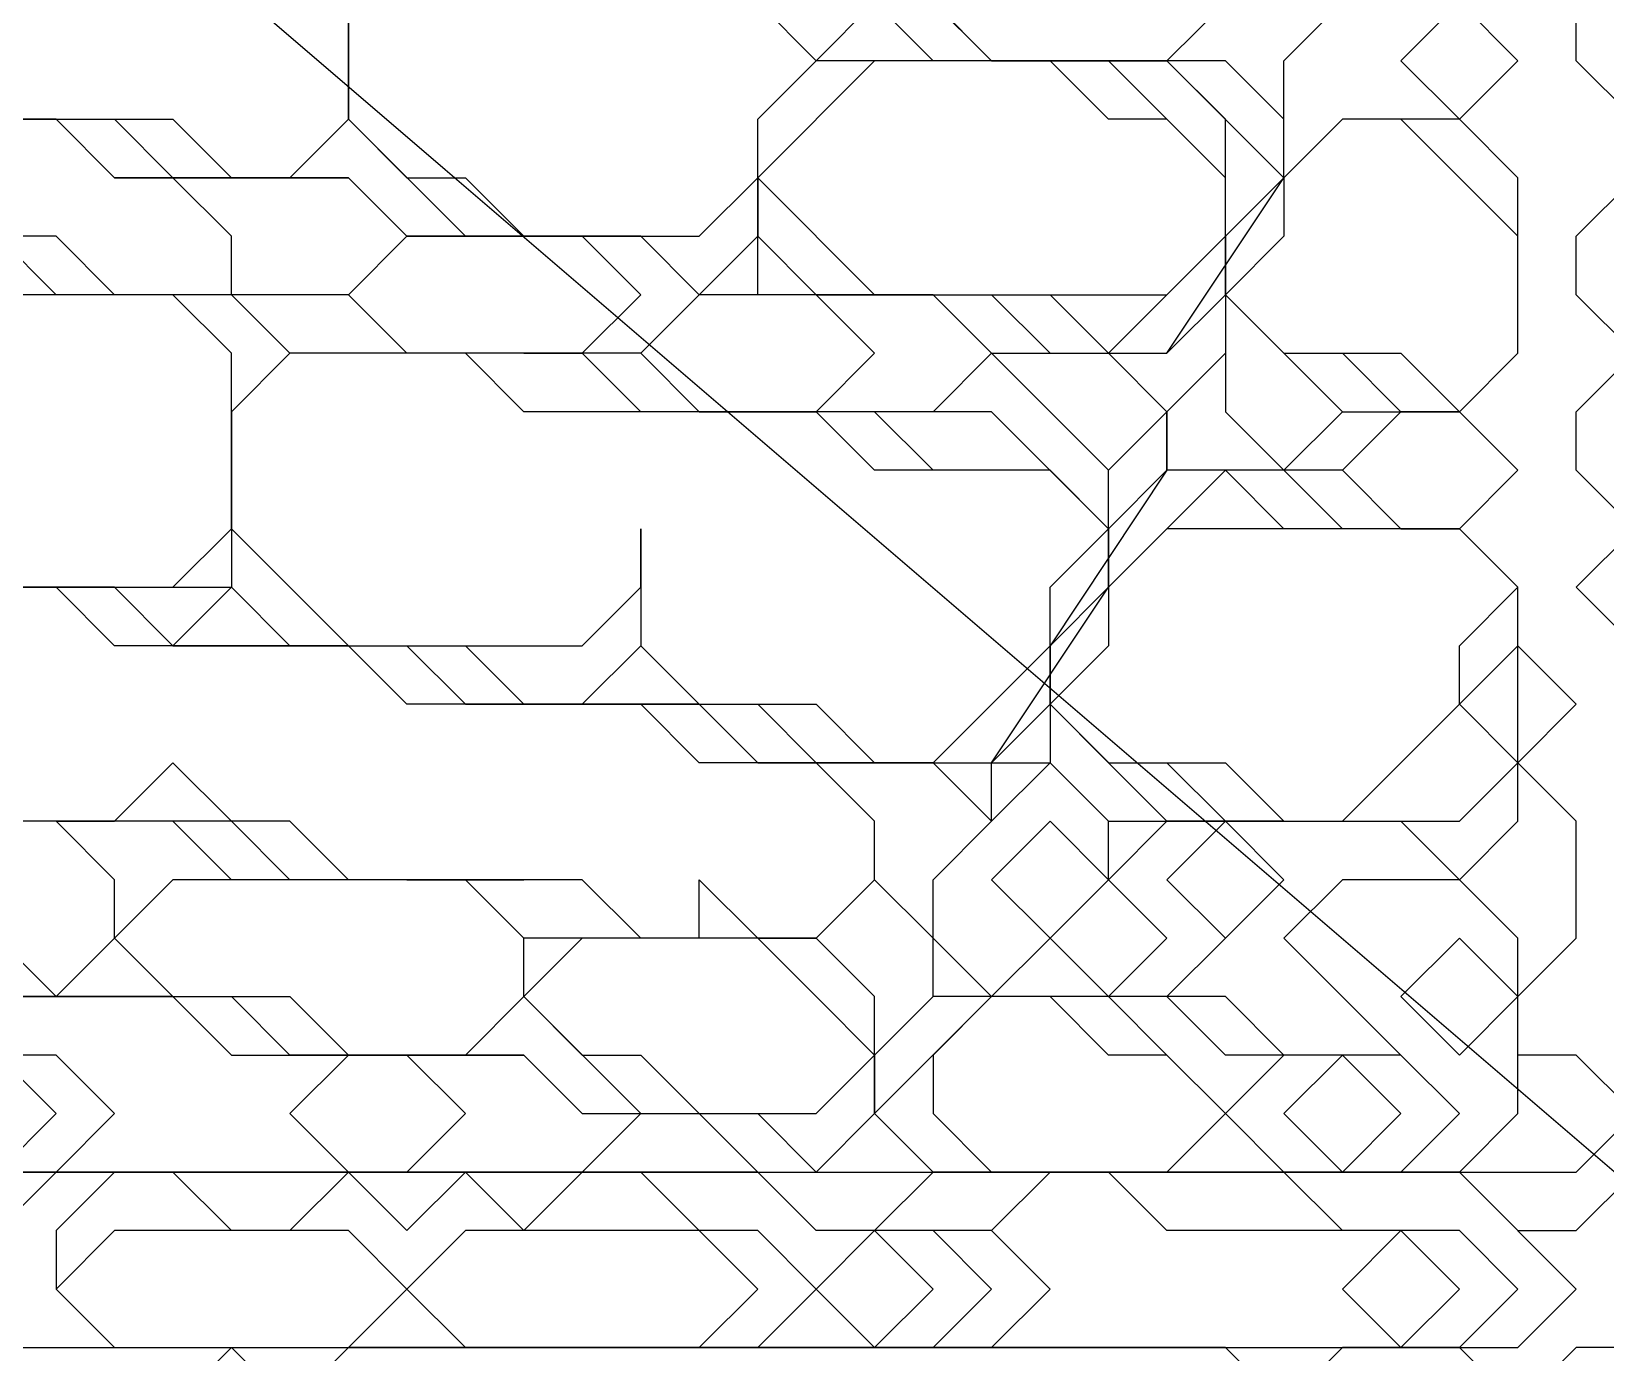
# Model space of a CAD drawing. Extents: x 46 to 224, y 52 to 151.
# Drawn here: x 147.18 to 163.21, y 83.91 to 97.35 of the extents above; entities that cross this region are included whole.
import ezdxf

# ---------------------------------------------------------------- set-up
doc = ezdxf.new("R2010")
doc.units = 0
doc.layers.add('OUTLINE', color=1, linetype='CONTINUOUS')

msp = doc.modelspace()

# ---------------------------------------------------------------- linework, layer by layer
for p, q in [((162.9103, 97.0516), (162.9103, 105.3849)), ((162.9103, 97.0516), (162.9103, 105.3849)), ((156.9579, 97.0516), (155.7675, 98.2421)), ((156.9579, 97.0516), (155.7675, 98.2421)), ((158.7437, 97.0516), (159.9341, 98.2421)), ((158.7437, 97.0516), (159.9341, 98.2421)), ((150.4103, 96.4564), (150.4103, 97.6468)), ((150.4103, 97.6468), (150.4103, 96.4564)), ((155.1722, 97.0516), (154.577, 97.6468)), ((155.1722, 97.0516), (154.577, 97.6468)), ((155.1722, 97.0516), (154.577, 97.6468)), ((155.7675, 97.6468), (155.1722, 97.0516)), ((156.3627, 97.0516), (155.7675, 97.6468)), ((156.3627, 97.0516), (155.7675, 97.6468)), ((156.3627, 97.6468), (156.9579, 97.0516)), ((156.3627, 97.6468), (156.9579, 97.0516)), ((159.9341, 97.0516), (160.5294, 97.6468)), ((161.7198, 97.6468), (161.1246, 97.0516)), ((162.3151, 97.0516), (161.7198, 97.6468)), ((150.4103, 96.4564), (150.4103, 97.0516)), ((150.4103, 97.0516), (150.4103, 96.4564)), ((154.577, 96.4564), (155.1722, 97.0516)), ((155.7675, 97.0516), (154.577, 95.8611)), ((158.1484, 97.0516), (155.1722, 97.0516)), ((157.5532, 97.0516), (155.7675, 97.0516)), ((158.7437, 97.0516), (156.3627, 97.0516)), ((158.7437, 97.0516), (156.3627, 97.0516)), ((159.3389, 97.0516), (156.9579, 97.0516)), ((156.9579, 97.0516), (158.7437, 97.0516)), ((159.3389, 97.0516), (156.9579, 97.0516)), ((156.9579, 97.0516), (158.7437, 97.0516)), ((157.5532, 97.0516), (158.7437, 97.0516)), ((158.1484, 97.0516), (157.5532, 97.0516)), ((158.1484, 96.4564), (157.5532, 97.0516)), ((158.7437, 97.0516), (158.1484, 97.0516)), ((159.3389, 95.8611), (158.1484, 97.0516)), ((159.9341, 95.8611), (158.7437, 97.0516)), ((159.3389, 96.4564), (158.7437, 97.0516)), ((159.9341, 96.4564), (159.3389, 97.0516)), ((159.9341, 96.4564), (159.3389, 97.0516)), ((159.9341, 95.8611), (159.9341, 97.0516)), ((161.1246, 97.0516), (161.7198, 96.4564)), ((161.7198, 96.4564), (162.3151, 97.0516)), ((163.5056, 96.4564), (162.9103, 97.0516)), ((163.5056, 96.4564), (162.9103, 97.0516)), ((144.4579, 96.4564), (147.4341, 96.4564)), ((144.4579, 96.4564), (147.4341, 96.4564)), ((146.2437, 96.4564), (147.4341, 96.4564)), ((147.4341, 96.4564), (146.2437, 96.4564)), ((146.2437, 96.4564), (148.0294, 96.4564)), ((147.4341, 96.4564), (146.2437, 96.4564)), ((146.8389, 96.4564), (148.0294, 96.4564)), ((146.8389, 96.4564), (148.6246, 96.4564)), ((147.4341, 96.4564), (148.0294, 95.8611)), ((147.4341, 96.4564), (148.0294, 95.8611)), ((148.0294, 95.8611), (147.4341, 96.4564)), ((147.4341, 96.4564), (148.0294, 95.8611)), ((148.0294, 95.8611), (147.4341, 96.4564)), ((148.0294, 96.4564), (148.6246, 95.8611)), ((148.0294, 96.4564), (148.6246, 95.8611)), ((148.6246, 96.4564), (149.2198, 95.8611)), ((149.8151, 95.8611), (150.4103, 96.4564)), ((149.8151, 95.8611), (150.4103, 96.4564)), ((149.8151, 95.8611), (150.4103, 96.4564)), ((150.4103, 96.4564), (151.6008, 95.2659)), ((150.4103, 96.4564), (151.0056, 95.8611)), ((150.4103, 96.4564), (151.0056, 95.8611)), ((154.577, 95.8611), (154.577, 96.4564)), ((158.7437, 96.4564), (158.1484, 96.4564)), ((159.3389, 95.8611), (158.7437, 96.4564)), ((160.5294, 96.4564), (159.3389, 95.2659)), ((160.5294, 96.4564), (159.3389, 95.2659)), ((159.3389, 94.6707), (159.3389, 96.4564)), ((160.5294, 96.4564), (159.3389, 95.2659)), ((160.5294, 96.4564), (159.9341, 95.8611)), ((159.9341, 95.8611), (159.9341, 96.4564)), ((160.5294, 96.4564), (159.9341, 95.8611)), ((160.5294, 96.4564), (159.9341, 95.8611)), ((160.5294, 96.4564), (159.9341, 95.8611)), ((159.9341, 95.8611), (159.9341, 96.4564)), ((161.7198, 96.4564), (160.5294, 96.4564)), ((161.7198, 96.4564), (160.5294, 96.4564)), ((161.7198, 96.4564), (160.5294, 96.4564)), ((161.7198, 96.4564), (160.5294, 96.4564)), ((161.1246, 96.4564), (160.5294, 96.4564)), ((161.1246, 96.4564), (160.5294, 96.4564)), ((161.7198, 96.4564), (160.5294, 96.4564)), ((161.7198, 95.8611), (161.1246, 96.4564)), ((161.7198, 95.8611), (161.1246, 96.4564)), ((162.3151, 95.8611), (161.7198, 96.4564)), ((162.3151, 95.8611), (161.7198, 96.4564)), ((162.3151, 95.8611), (161.7198, 96.4564)), ((162.3151, 95.8611), (161.7198, 96.4564)), ((162.3151, 95.8611), (161.7198, 96.4564)), ((148.0294, 95.8611), (150.4103, 95.8611)), ((148.0294, 95.8611), (150.4103, 95.8611)), ((148.6246, 95.8611), (148.0294, 95.8611)), ((148.0294, 95.8611), (150.4103, 95.8611)), ((148.6246, 95.8611), (148.0294, 95.8611)), ((148.6246, 95.8611), (150.4103, 95.8611)), ((149.2198, 95.8611), (148.6246, 95.8611)), ((149.2198, 95.2659), (148.6246, 95.8611)), ((148.6246, 95.8611), (149.8151, 95.8611)), ((148.6246, 95.8611), (149.8151, 95.8611)), ((149.2198, 95.2659), (148.6246, 95.8611)), ((150.4103, 95.8611), (149.2198, 95.8611)), ((149.2198, 95.8611), (149.8151, 95.8611)), ((150.4103, 95.8611), (151.0056, 95.2659)), ((150.4103, 95.8611), (151.0056, 95.2659)), ((150.4103, 95.8611), (151.0056, 95.2659)), ((151.0056, 95.8611), (151.6008, 95.8611)), ((151.0056, 95.8611), (151.6008, 95.8611)), ((151.6008, 95.8611), (152.196, 95.2659)), ((151.6008, 95.8611), (152.196, 95.2659)), ((153.9818, 95.2659), (154.577, 95.8611)), ((153.9818, 95.2659), (154.577, 95.8611)), ((153.9818, 95.2659), (154.577, 95.8611)), ((154.577, 95.2659), (154.577, 95.8611)), ((154.577, 95.8611), (154.577, 95.2659)), ((154.577, 95.8611), (154.577, 95.2659)), ((154.577, 95.8611), (154.577, 95.2659)), ((154.577, 95.8611), (155.7675, 94.6707)), ((158.7437, 94.0754), (159.9341, 95.8611)), ((159.3389, 95.2659), (159.9341, 95.8611)), ((159.3389, 95.2659), (159.3389, 95.8611)), ((159.3389, 95.2659), (159.3389, 95.8611)), ((159.3389, 95.2659), (159.9341, 95.8611)), ((159.9341, 95.8611), (159.9341, 95.2659)), ((159.9341, 95.8611), (159.9341, 95.2659)), ((159.9341, 95.8611), (159.9341, 95.2659)), ((162.3151, 95.2659), (161.7198, 95.8611)), ((162.3151, 95.2659), (161.7198, 95.8611)), ((162.3151, 95.2659), (162.3151, 95.8611)), ((162.3151, 94.0754), (162.3151, 95.8611)), ((162.3151, 95.2659), (162.3151, 95.8611)), ((162.3151, 95.2659), (162.3151, 95.8611)), ((162.3151, 95.2659), (162.3151, 95.8611)), ((162.9103, 95.2659), (163.5056, 95.8611)), ((162.9103, 95.2659), (163.5056, 95.8611)), ((147.4341, 95.2659), (145.0532, 95.2659)), ((147.4341, 94.6707), (146.8389, 95.2659)), ((147.4341, 94.6707), (146.8389, 95.2659)), ((148.0294, 94.6707), (147.4341, 95.2659)), ((149.2198, 94.6707), (149.2198, 95.2659)), ((149.2198, 94.6707), (149.2198, 95.2659)), ((151.0056, 95.2659), (150.4103, 94.6707)), ((151.0056, 95.2659), (150.4103, 94.6707)), ((151.0056, 95.2659), (153.3865, 95.2659)), ((151.0056, 95.2659), (153.3865, 95.2659)), ((152.7913, 95.2659), (151.0056, 95.2659)), ((151.0056, 95.2659), (153.3865, 95.2659)), ((152.7913, 95.2659), (151.0056, 95.2659)), ((151.6008, 95.2659), (153.3865, 95.2659)), ((152.196, 95.2659), (151.6008, 95.2659)), ((151.6008, 95.2659), (153.9818, 95.2659)), ((153.3865, 95.2659), (152.196, 95.2659)), ((152.196, 95.2659), (153.9818, 95.2659)), ((152.196, 95.2659), (153.9818, 95.2659)), ((153.3865, 94.6707), (152.7913, 95.2659)), ((153.3865, 94.6707), (152.7913, 95.2659)), ((153.3865, 95.2659), (153.9818, 94.6707)), ((153.3865, 95.2659), (153.9818, 94.6707)), ((153.3865, 95.2659), (153.9818, 94.6707)), ((153.9818, 94.6707), (154.577, 95.2659)), ((153.9818, 94.6707), (154.577, 95.2659)), ((153.9818, 94.6707), (154.577, 95.2659)), ((154.577, 95.2659), (155.1722, 94.6707)), ((154.577, 95.2659), (155.1722, 94.6707)), ((154.577, 94.6707), (154.577, 95.2659)), ((154.577, 95.2659), (155.1722, 94.6707)), ((154.577, 95.2659), (155.1722, 94.6707)), ((154.577, 95.2659), (155.1722, 94.6707)), ((154.577, 95.2659), (155.1722, 94.6707)), ((158.1484, 94.0754), (159.3389, 95.2659)), ((158.7437, 94.6707), (159.3389, 95.2659)), ((159.3389, 95.2659), (159.3389, 94.6707)), ((159.3389, 94.6707), (159.3389, 95.2659)), ((159.3389, 95.2659), (159.3389, 94.6707)), ((159.9341, 95.2659), (159.3389, 94.6707)), ((159.9341, 95.2659), (159.3389, 94.6707)), ((159.9341, 95.2659), (159.3389, 94.6707)), ((159.3389, 94.6707), (159.3389, 95.2659)), ((159.3389, 95.2659), (159.3389, 94.6707)), ((162.3151, 94.0754), (162.3151, 95.2659)), ((162.3151, 94.0754), (162.3151, 95.2659)), ((162.3151, 94.0754), (162.3151, 95.2659)), ((162.3151, 94.0754), (162.3151, 95.2659)), ((162.3151, 94.0754), (162.3151, 95.2659)), ((162.3151, 94.0754), (162.3151, 95.2659)), ((162.9103, 94.6707), (162.9103, 95.2659)), ((162.9103, 94.6707), (162.9103, 95.2659)), ((148.6246, 94.6707), (146.2437, 94.6707)), ((150.4103, 94.6707), (147.4341, 94.6707)), ((149.2198, 94.6707), (147.4341, 94.6707)), ((150.4103, 94.6707), (148.0294, 94.6707)), ((149.2198, 94.0754), (148.6246, 94.6707)), ((150.4103, 94.6707), (149.2198, 94.6707)), ((149.8151, 94.0754), (149.2198, 94.6707)), ((150.4103, 94.6707), (149.2198, 94.6707)), ((151.0056, 94.0754), (150.4103, 94.6707)), ((151.0056, 94.0754), (150.4103, 94.6707)), ((152.7913, 94.0754), (153.3865, 94.6707)), ((152.7913, 94.0754), (153.3865, 94.6707)), ((153.9818, 94.6707), (153.3865, 94.0754)), ((153.9818, 94.6707), (153.3865, 94.0754)), ((155.1722, 94.6707), (153.9818, 94.6707)), ((155.1722, 94.6707), (153.9818, 94.6707)), ((156.3627, 94.6707), (154.577, 94.6707)), ((155.1722, 94.6707), (156.9579, 94.6707)), ((155.1722, 94.6707), (156.3627, 94.6707)), ((155.1722, 94.6707), (156.3627, 94.6707)), ((155.7675, 94.0754), (155.1722, 94.6707)), ((155.1722, 94.6707), (156.9579, 94.6707)), ((155.1722, 94.6707), (157.5532, 94.6707)), ((155.1722, 94.6707), (156.3627, 94.6707)), ((155.7675, 94.0754), (155.1722, 94.6707)), ((155.7675, 94.6707), (158.7437, 94.6707)), ((156.3627, 94.6707), (156.9579, 94.0754)), ((156.3627, 94.6707), (156.9579, 94.0754)), ((156.9579, 94.6707), (157.5532, 94.0754)), ((156.9579, 94.6707), (157.5532, 94.0754)), ((157.5532, 94.6707), (158.1484, 94.0754)), ((158.7437, 94.0754), (159.3389, 94.6707)), ((158.7437, 94.0754), (159.3389, 94.6707)), ((158.7437, 94.0754), (159.3389, 94.6707)), ((158.7437, 94.0754), (159.3389, 94.6707)), ((158.7437, 94.0754), (159.3389, 94.6707)), ((159.3389, 94.6707), (160.5294, 93.4802)), ((159.3389, 94.6707), (159.3389, 94.0754)), ((159.3389, 94.6707), (159.3389, 93.4802)), ((159.3389, 94.6707), (160.5294, 93.4802)), ((159.3389, 94.6707), (159.9341, 94.0754)), ((159.3389, 94.6707), (159.9341, 94.0754)), ((159.3389, 94.6707), (159.9341, 94.0754)), ((159.3389, 94.6707), (160.5294, 93.4802)), ((163.5056, 94.0754), (162.9103, 94.6707)), ((163.5056, 94.0754), (162.9103, 94.6707)), ((149.2198, 92.2897), (149.2198, 94.0754)), ((149.8151, 94.0754), (149.2198, 93.4802)), ((152.7913, 94.0754), (149.8151, 94.0754)), ((151.6008, 94.0754), (149.8151, 94.0754)), ((153.3865, 94.0754), (151.0056, 94.0754)), ((153.3865, 94.0754), (151.0056, 94.0754)), ((152.196, 93.4802), (151.6008, 94.0754)), ((153.3865, 94.0754), (152.196, 94.0754)), ((152.196, 94.0754), (152.7913, 94.0754)), ((153.3865, 94.0754), (152.196, 94.0754)), ((152.196, 94.0754), (152.7913, 94.0754)), ((153.3865, 93.4802), (152.7913, 94.0754)), ((153.9818, 93.4802), (153.3865, 94.0754)), ((153.9818, 93.4802), (153.3865, 94.0754)), ((153.3865, 94.0754), (153.9818, 93.4802)), ((153.9818, 93.4802), (153.3865, 94.0754)), ((153.9818, 93.4802), (153.3865, 94.0754)), ((153.3865, 94.0754), (153.9818, 93.4802)), ((155.1722, 93.4802), (155.7675, 94.0754)), ((155.1722, 93.4802), (155.7675, 94.0754)), ((156.9579, 94.0754), (156.3627, 93.4802)), ((156.9579, 94.0754), (156.3627, 93.4802)), ((156.9579, 94.0754), (158.7437, 94.0754)), ((158.1484, 92.8849), (156.9579, 94.0754)), ((156.9579, 94.0754), (158.7437, 94.0754)), ((158.1484, 92.8849), (156.9579, 94.0754)), ((157.5532, 94.0754), (158.7437, 94.0754)), ((157.5532, 94.0754), (158.7437, 94.0754)), ((158.7437, 93.4802), (158.1484, 94.0754)), ((158.1484, 94.0754), (158.7437, 94.0754)), ((158.7437, 93.4802), (158.1484, 94.0754)), ((158.1484, 94.0754), (158.7437, 94.0754)), ((159.3389, 94.0754), (158.7437, 93.4802)), ((159.9341, 94.0754), (160.5294, 94.0754)), ((159.9341, 94.0754), (161.1246, 94.0754)), ((159.9341, 94.0754), (161.1246, 94.0754)), ((160.5294, 94.0754), (161.1246, 93.4802)), ((161.1246, 94.0754), (161.7198, 93.4802)), ((161.1246, 94.0754), (161.7198, 93.4802)), ((161.7198, 93.4802), (162.3151, 94.0754)), ((161.7198, 93.4802), (162.3151, 94.0754)), ((161.7198, 93.4802), (162.3151, 94.0754)), ((161.7198, 93.4802), (162.3151, 94.0754)), ((161.7198, 93.4802), (162.3151, 94.0754)), ((161.7198, 93.4802), (162.3151, 94.0754)), ((161.7198, 93.4802), (162.3151, 94.0754)), ((162.9103, 93.4802), (163.5056, 94.0754)), ((162.9103, 93.4802), (163.5056, 94.0754)), ((149.2198, 93.4802), (149.2198, 92.2897)), ((152.7913, 93.4802), (152.196, 93.4802)), ((155.1722, 93.4802), (152.7913, 93.4802)), ((155.7675, 93.4802), (153.3865, 93.4802)), ((156.9579, 93.4802), (153.9818, 93.4802)), ((156.3627, 93.4802), (153.9818, 93.4802)), ((153.9818, 93.4802), (155.1722, 93.4802)), ((156.9579, 93.4802), (153.9818, 93.4802)), ((156.3627, 93.4802), (153.9818, 93.4802)), ((153.9818, 93.4802), (155.1722, 93.4802)), ((155.7675, 92.8849), (155.1722, 93.4802)), ((156.3627, 92.8849), (155.7675, 93.4802)), ((158.1484, 92.2897), (156.9579, 93.4802)), ((158.1484, 92.2897), (156.9579, 93.4802)), ((158.1484, 92.8849), (158.7437, 93.4802)), ((158.7437, 93.4802), (158.7437, 92.8849)), ((158.7437, 92.8849), (158.7437, 93.4802)), ((159.3389, 93.4802), (159.9341, 92.8849)), ((159.9341, 92.8849), (160.5294, 93.4802)), ((160.5294, 93.4802), (161.7198, 93.4802)), ((160.5294, 93.4802), (161.7198, 93.4802)), ((161.1246, 93.4802), (160.5294, 92.8849)), ((160.5294, 93.4802), (161.7198, 93.4802)), ((161.1246, 93.4802), (160.5294, 92.8849)), ((160.5294, 93.4802), (161.7198, 93.4802)), ((161.1246, 93.4802), (160.5294, 92.8849)), ((161.7198, 93.4802), (161.1246, 93.4802)), ((161.7198, 93.4802), (161.1246, 93.4802)), ((161.1246, 93.4802), (161.7198, 93.4802)), ((161.7198, 93.4802), (161.1246, 93.4802)), ((162.3151, 92.8849), (161.7198, 93.4802)), ((162.3151, 92.8849), (161.7198, 93.4802)), ((162.3151, 92.8849), (161.7198, 93.4802)), ((162.9103, 92.8849), (162.9103, 93.4802)), ((162.9103, 92.8849), (162.9103, 93.4802)), ((149.2198, 92.2897), (149.2198, 92.8849)), ((149.2198, 92.8849), (149.2198, 91.6945)), ((157.5532, 92.8849), (155.7675, 92.8849)), ((157.5532, 92.8849), (156.3627, 92.8849)), ((158.7437, 92.8849), (157.5532, 91.0992)), ((158.1484, 92.2897), (157.5532, 92.8849)), ((158.1484, 92.2897), (157.5532, 92.8849)), ((158.7437, 92.8849), (158.1484, 92.2897)), ((158.1484, 92.2897), (158.7437, 92.8849)), ((158.7437, 92.8849), (158.1484, 92.2897)), ((158.1484, 92.2897), (158.1484, 92.8849)), ((158.1484, 91.6945), (158.1484, 92.8849)), ((158.7437, 92.8849), (158.1484, 92.2897)), ((158.7437, 92.8849), (158.1484, 92.2897)), ((159.3389, 92.8849), (158.1484, 91.6945)), ((158.1484, 91.6945), (158.1484, 92.8849)), ((158.7437, 92.8849), (158.1484, 92.2897)), ((159.9341, 92.8849), (158.7437, 92.8849)), ((160.5294, 92.8849), (158.7437, 92.8849)), ((159.9341, 92.8849), (158.7437, 92.8849)), ((159.3389, 92.8849), (158.7437, 92.8849)), ((159.9341, 92.8849), (158.7437, 92.8849)), ((159.9341, 92.2897), (159.3389, 92.8849)), ((159.9341, 92.2897), (159.3389, 92.8849)), ((160.5294, 92.2897), (159.9341, 92.8849)), ((160.5294, 92.2897), (159.9341, 92.8849)), ((160.5294, 92.2897), (159.9341, 92.8849)), ((161.1246, 92.2897), (160.5294, 92.8849)), ((160.5294, 92.8849), (161.1246, 92.2897)), ((160.5294, 92.8849), (161.1246, 92.2897)), ((160.5294, 92.8849), (161.1246, 92.2897)), ((161.7198, 92.2897), (162.3151, 92.8849)), ((161.7198, 92.2897), (162.3151, 92.8849)), ((161.7198, 92.2897), (162.3151, 92.8849)), ((163.5056, 92.2897), (162.9103, 92.8849)), ((163.5056, 92.2897), (162.9103, 92.8849)), ((148.6246, 91.6945), (149.2198, 92.2897)), ((148.6246, 91.6945), (149.2198, 92.2897)), ((149.2198, 92.2897), (150.4103, 91.0992)), ((153.3865, 91.6945), (153.3865, 92.2897)), ((153.3865, 92.2897), (153.3865, 91.0992)), ((153.3865, 91.6945), (153.3865, 92.2897)), ((153.3865, 92.2897), (153.3865, 91.0992)), ((157.5532, 91.6945), (158.1484, 92.2897)), ((157.5532, 91.6945), (158.1484, 92.2897)), ((157.5532, 91.6945), (158.1484, 92.2897)), ((158.1484, 91.6945), (158.1484, 92.2897)), ((158.1484, 92.2897), (158.1484, 91.6945)), ((158.1484, 92.2897), (158.1484, 91.0992)), ((158.7437, 92.2897), (158.1484, 91.6945)), ((158.1484, 92.2897), (158.1484, 91.6945)), ((161.7198, 92.2897), (158.7437, 92.2897)), ((160.5294, 92.2897), (159.9341, 92.2897)), ((160.5294, 92.2897), (159.9341, 92.2897)), ((161.1246, 92.2897), (160.5294, 92.2897)), ((161.1246, 92.2897), (160.5294, 92.2897)), ((161.7198, 92.2897), (160.5294, 92.2897)), ((161.7198, 92.2897), (160.5294, 92.2897)), ((161.1246, 92.2897), (160.5294, 92.2897)), ((161.7198, 92.2897), (161.1246, 92.2897)), ((161.7198, 92.2897), (161.1246, 92.2897)), ((161.1246, 92.2897), (161.7198, 92.2897)), ((161.1246, 92.2897), (161.7198, 92.2897)), ((161.7198, 92.2897), (161.1246, 92.2897)), ((161.1246, 92.2897), (161.7198, 92.2897)), ((161.7198, 92.2897), (161.1246, 92.2897)), ((162.3151, 91.6945), (161.7198, 92.2897)), ((162.3151, 91.6945), (161.7198, 92.2897)), ((162.3151, 91.6945), (161.7198, 92.2897)), ((162.3151, 91.6945), (161.7198, 92.2897)), ((162.3151, 91.6945), (161.7198, 92.2897)), ((162.3151, 91.6945), (161.7198, 92.2897)), ((162.3151, 91.6945), (161.7198, 92.2897)), ((162.9103, 91.6945), (163.5056, 92.2897)), ((162.9103, 91.6945), (163.5056, 92.2897)), ((147.4341, 91.6945), (145.0532, 91.6945)), ((147.4341, 91.6945), (145.0532, 91.6945)), ((145.6484, 91.6945), (148.0294, 91.6945)), ((145.6484, 91.6945), (148.0294, 91.6945)), ((146.2437, 91.6945), (148.0294, 91.6945)), ((146.2437, 91.6945), (148.0294, 91.6945)), ((146.2437, 91.6945), (149.2198, 91.6945)), ((148.0294, 91.6945), (146.8389, 91.6945)), ((146.8389, 91.6945), (148.6246, 91.6945)), ((146.8389, 91.6945), (148.6246, 91.6945)), ((148.0294, 91.0992), (147.4341, 91.6945)), ((148.0294, 91.0992), (147.4341, 91.6945)), ((148.0294, 91.6945), (148.6246, 91.0992)), ((148.0294, 91.6945), (148.6246, 91.0992)), ((148.6246, 91.0992), (148.0294, 91.6945)), ((148.0294, 91.6945), (148.6246, 91.0992)), ((148.0294, 91.6945), (148.6246, 91.0992)), ((148.6246, 91.0992), (149.2198, 91.6945)), ((149.2198, 91.6945), (149.8151, 91.0992)), ((149.2198, 91.6945), (149.8151, 91.0992)), ((149.2198, 91.6945), (149.8151, 91.0992)), ((152.7913, 91.0992), (153.3865, 91.6945)), ((152.7913, 91.0992), (153.3865, 91.6945)), ((156.9579, 89.9088), (158.1484, 91.6945)), ((157.5532, 91.0992), (158.1484, 91.6945)), ((158.1484, 91.6945), (157.5532, 91.0992)), ((157.5532, 90.504), (157.5532, 91.6945)), ((157.5532, 90.504), (157.5532, 91.6945)), ((157.5532, 91.0992), (157.5532, 91.6945)), ((157.5532, 91.0992), (158.1484, 91.6945)), ((158.1484, 91.6945), (157.5532, 91.0992)), ((158.1484, 91.6945), (158.1484, 91.0992)), ((158.1484, 91.6945), (158.1484, 91.0992)), ((161.7198, 91.0992), (162.3151, 91.6945)), ((161.7198, 91.0992), (162.3151, 91.6945)), ((162.3151, 89.3135), (162.3151, 91.6945)), ((162.3151, 91.0992), (162.3151, 91.6945)), ((162.3151, 89.3135), (162.3151, 91.6945)), ((162.3151, 91.0992), (162.3151, 91.6945)), ((162.3151, 89.3135), (162.3151, 91.6945)), ((163.5056, 91.0992), (162.9103, 91.6945)), ((163.5056, 91.0992), (162.9103, 91.6945)), ((150.4103, 91.0992), (148.0294, 91.0992)), ((150.4103, 91.0992), (148.0294, 91.0992)), ((148.6246, 91.0992), (150.4103, 91.0992)), ((150.4103, 91.0992), (148.6246, 91.0992)), ((148.6246, 91.0992), (151.0056, 91.0992)), ((148.6246, 91.0992), (151.0056, 91.0992)), ((149.8151, 91.0992), (151.6008, 91.0992)), ((149.8151, 91.0992), (151.6008, 91.0992)), ((149.8151, 91.0992), (152.7913, 91.0992)), ((151.0056, 90.504), (150.4103, 91.0992)), ((150.4103, 91.0992), (152.7913, 91.0992)), ((151.0056, 90.504), (150.4103, 91.0992)), ((151.0056, 91.0992), (151.6008, 90.504)), ((151.0056, 91.0992), (151.6008, 90.504)), ((151.6008, 91.0992), (152.196, 90.504)), ((151.6008, 91.0992), (152.196, 90.504)), ((152.7913, 90.504), (153.3865, 91.0992)), ((153.3865, 91.0992), (153.9818, 90.504)), ((153.3865, 91.0992), (153.9818, 90.504)), ((153.3865, 91.0992), (153.9818, 90.504)), ((156.3627, 89.9088), (157.5532, 91.0992)), ((157.5532, 91.0992), (157.5532, 89.9088)), ((157.5532, 91.0992), (157.5532, 89.9088)), ((157.5532, 90.504), (157.5532, 91.0992)), ((157.5532, 90.504), (157.5532, 91.0992)), ((157.5532, 91.0992), (157.5532, 89.9088)), ((158.1484, 91.0992), (157.5532, 90.504)), ((158.1484, 91.0992), (157.5532, 90.504)), ((158.1484, 91.0992), (157.5532, 90.504)), ((157.5532, 90.504), (157.5532, 91.0992)), ((157.5532, 91.0992), (157.5532, 89.9088)), ((161.7198, 90.504), (162.3151, 91.0992)), ((161.7198, 90.504), (161.7198, 91.0992)), ((161.7198, 90.504), (161.7198, 91.0992)), ((162.9103, 90.504), (162.3151, 91.0992)), ((153.3865, 90.504), (151.0056, 90.504)), ((153.3865, 90.504), (151.0056, 90.504)), ((151.6008, 90.504), (153.9818, 90.504)), ((151.6008, 90.504), (153.9818, 90.504)), ((152.196, 90.504), (154.577, 90.504)), ((152.196, 90.504), (153.9818, 90.504)), ((152.7913, 90.504), (152.196, 90.504)), ((152.196, 90.504), (152.7913, 90.504)), ((153.9818, 90.504), (152.7913, 90.504)), ((153.9818, 89.9088), (153.3865, 90.504)), ((153.9818, 89.9088), (153.3865, 90.504)), ((153.9818, 90.504), (154.577, 89.9088)), ((153.9818, 90.504), (155.1722, 90.504)), ((153.9818, 90.504), (155.1722, 90.504)), ((153.9818, 90.504), (155.1722, 90.504)), ((153.9818, 90.504), (154.577, 89.9088)), ((154.577, 90.504), (155.1722, 89.9088)), ((155.1722, 90.504), (155.7675, 89.9088)), ((155.1722, 90.504), (155.7675, 89.9088)), ((155.1722, 90.504), (155.7675, 89.9088)), ((156.9579, 89.9088), (157.5532, 90.504)), ((156.9579, 89.9088), (157.5532, 90.504)), ((156.9579, 89.9088), (157.5532, 90.504)), ((156.9579, 89.9088), (157.5532, 90.504)), ((156.9579, 89.9088), (157.5532, 90.504)), ((157.5532, 90.504), (158.7437, 89.3135)), ((157.5532, 90.504), (158.1484, 89.9088)), ((157.5532, 90.504), (158.1484, 89.9088)), ((160.5294, 89.3135), (161.7198, 90.504)), ((160.5294, 89.3135), (161.7198, 90.504)), ((162.3151, 89.9088), (161.7198, 90.504)), ((162.3151, 89.9088), (162.9103, 90.504)), ((148.0294, 89.3135), (148.6246, 89.9088)), ((148.6246, 89.9088), (148.0294, 89.3135)), ((148.0294, 89.3135), (148.6246, 89.9088)), ((148.6246, 89.9088), (148.0294, 89.3135)), ((148.6246, 89.9088), (149.2198, 89.3135)), ((149.2198, 89.3135), (148.6246, 89.9088)), ((148.6246, 89.9088), (149.2198, 89.3135)), ((149.2198, 89.3135), (148.6246, 89.9088)), ((155.1722, 89.9088), (153.9818, 89.9088)), ((155.1722, 89.9088), (153.9818, 89.9088)), ((154.577, 89.9088), (156.9579, 89.9088)), ((154.577, 89.9088), (156.9579, 89.9088)), ((155.1722, 89.9088), (156.9579, 89.9088)), ((156.3627, 89.9088), (155.1722, 89.9088)), ((155.1722, 89.9088), (156.9579, 89.9088)), ((155.7675, 89.3135), (155.1722, 89.9088)), ((155.7675, 89.3135), (155.1722, 89.9088)), ((155.7675, 89.9088), (156.9579, 89.9088)), ((155.7675, 89.9088), (156.9579, 89.9088)), ((155.7675, 89.9088), (156.3627, 89.9088)), ((156.9579, 89.3135), (156.3627, 89.9088)), ((156.9579, 89.9088), (157.5532, 89.9088)), ((157.5532, 89.9088), (156.9579, 89.3135)), ((156.9579, 89.3135), (156.9579, 89.9088)), ((157.5532, 89.9088), (158.1484, 89.3135)), ((157.5532, 89.9088), (158.1484, 89.3135)), ((158.1484, 89.3135), (157.5532, 89.9088)), ((157.5532, 89.9088), (158.1484, 89.3135)), ((157.5532, 89.9088), (158.1484, 89.3135)), ((157.5532, 89.9088), (158.1484, 89.3135)), ((158.1484, 89.9088), (158.7437, 89.9088)), ((158.1484, 89.9088), (159.3389, 89.9088)), ((158.7437, 89.9088), (159.3389, 89.3135)), ((159.3389, 89.9088), (159.9341, 89.3135)), ((161.7198, 89.3135), (162.3151, 89.9088)), ((162.9103, 89.3135), (162.3151, 89.9088)), ((147.4341, 89.3135), (146.2437, 89.3135)), ((149.8151, 89.3135), (146.8389, 89.3135)), ((149.2198, 89.3135), (146.8389, 89.3135)), ((148.6246, 89.3135), (146.8389, 89.3135)), ((147.4341, 89.3135), (148.0294, 89.3135)), ((148.0294, 89.3135), (147.4341, 89.3135)), ((148.0294, 88.7183), (147.4341, 89.3135)), ((147.4341, 89.3135), (148.0294, 89.3135)), ((148.0294, 89.3135), (147.4341, 89.3135)), ((149.2198, 88.7183), (148.6246, 89.3135)), ((149.8151, 88.7183), (149.2198, 89.3135)), ((150.4103, 88.7183), (149.8151, 89.3135)), ((155.7675, 88.7183), (155.7675, 89.3135)), ((155.7675, 88.7183), (155.7675, 89.3135)), ((156.3627, 88.7183), (156.9579, 89.3135)), ((157.5532, 89.3135), (156.9579, 88.7183)), ((158.1484, 88.7183), (157.5532, 89.3135)), ((158.1484, 89.3135), (161.1246, 89.3135)), ((158.1484, 89.3135), (159.3389, 89.3135)), ((158.7437, 89.3135), (158.1484, 88.7183)), ((158.1484, 88.7183), (158.1484, 89.3135)), ((158.1484, 89.3135), (159.9341, 89.3135)), ((158.1484, 89.3135), (161.1246, 89.3135)), ((158.1484, 89.3135), (161.1246, 89.3135)), ((159.3389, 89.3135), (158.7437, 89.3135)), ((159.3389, 89.3135), (158.7437, 88.7183)), ((159.3389, 89.3135), (158.7437, 88.7183)), ((158.7437, 89.3135), (161.7198, 89.3135)), ((159.3389, 89.3135), (158.7437, 88.7183)), ((159.9341, 89.3135), (159.3389, 89.3135)), ((159.9341, 88.7183), (159.3389, 89.3135)), ((159.3389, 89.3135), (160.5294, 89.3135)), ((159.9341, 88.7183), (159.3389, 89.3135)), ((159.9341, 89.3135), (160.5294, 89.3135)), ((161.1246, 89.3135), (161.7198, 88.7183)), ((161.1246, 89.3135), (161.7198, 88.7183)), ((161.1246, 89.3135), (161.7198, 88.7183)), ((161.7198, 88.7183), (162.3151, 89.3135)), ((161.7198, 88.7183), (162.3151, 89.3135)), ((161.7198, 88.7183), (162.3151, 89.3135)), ((162.9103, 88.123), (162.9103, 89.3135)), ((148.0294, 88.123), (148.0294, 88.7183)), ((148.6246, 88.7183), (148.0294, 88.123)), ((151.6008, 88.7183), (148.6246, 88.7183)), ((151.6008, 88.7183), (149.2198, 88.7183)), ((151.6008, 88.7183), (149.8151, 88.7183)), ((152.7913, 88.7183), (150.4103, 88.7183)), ((151.0056, 88.7183), (152.196, 88.7183)), ((151.6008, 88.7183), (151.0056, 88.7183)), ((151.0056, 88.7183), (152.196, 88.7183)), ((151.6008, 88.7183), (151.0056, 88.7183)), ((152.196, 88.7183), (151.6008, 88.7183)), ((152.196, 88.123), (151.6008, 88.7183)), ((152.196, 88.123), (151.6008, 88.7183)), ((152.196, 88.123), (151.6008, 88.7183)), ((152.196, 88.7183), (151.6008, 88.7183)), ((153.3865, 88.123), (152.7913, 88.7183)), ((153.9818, 88.123), (153.9818, 88.7183)), ((153.9818, 88.7183), (154.577, 88.123)), ((153.9818, 88.123), (153.9818, 88.7183)), ((153.9818, 88.7183), (154.577, 88.123)), ((155.7675, 88.7183), (155.1722, 88.123)), ((155.1722, 88.123), (155.7675, 88.7183)), ((155.7675, 88.7183), (155.1722, 88.123)), ((155.1722, 88.123), (155.7675, 88.7183)), ((156.3627, 88.123), (155.7675, 88.7183)), ((156.3627, 88.123), (155.7675, 88.7183)), ((156.3627, 88.123), (156.3627, 88.7183)), ((156.9579, 88.7183), (157.5532, 88.123)), ((157.5532, 88.123), (158.1484, 88.7183)), ((158.1484, 88.7183), (157.5532, 88.123)), ((158.7437, 88.123), (158.1484, 88.7183)), ((158.7437, 88.7183), (159.3389, 88.123)), ((158.7437, 88.7183), (159.3389, 88.123)), ((158.7437, 88.7183), (159.3389, 88.123)), ((159.3389, 88.123), (159.9341, 88.7183)), ((159.3389, 88.123), (159.9341, 88.7183)), ((160.5294, 88.7183), (159.9341, 88.123)), ((160.5294, 88.7183), (159.9341, 88.123)), ((161.7198, 88.7183), (160.5294, 88.7183)), ((161.7198, 88.7183), (160.5294, 88.7183)), ((162.3151, 88.123), (161.7198, 88.7183)), ((162.3151, 88.123), (161.7198, 88.7183)), ((146.8389, 88.123), (147.4341, 87.5278)), ((146.8389, 88.123), (147.4341, 87.5278)), ((147.4341, 87.5278), (148.0294, 88.123)), ((147.4341, 87.5278), (148.0294, 88.123)), ((148.0294, 88.123), (148.6246, 87.5278)), ((148.0294, 88.123), (148.6246, 87.5278)), ((155.1722, 88.123), (152.196, 88.123)), ((152.196, 87.5278), (152.196, 88.123)), ((152.7913, 88.123), (152.196, 87.5278)), ((152.196, 87.5278), (152.196, 88.123)), ((152.7913, 88.123), (152.196, 87.5278)), ((155.1722, 88.123), (152.7913, 88.123)), ((154.577, 88.123), (152.7913, 88.123)), ((155.1722, 88.123), (153.3865, 88.123)), ((155.1722, 88.123), (153.9818, 88.123)), ((155.1722, 88.123), (153.9818, 88.123)), ((154.577, 88.123), (155.1722, 88.123)), ((155.1722, 87.5278), (154.577, 88.123)), ((154.577, 88.123), (155.1722, 88.123)), ((155.7675, 87.5278), (155.1722, 88.123)), ((155.7675, 87.5278), (155.1722, 88.123)), ((155.7675, 87.5278), (155.1722, 88.123)), ((156.9579, 87.5278), (156.3627, 88.123)), ((156.3627, 87.5278), (156.3627, 88.123)), ((156.3627, 87.5278), (156.3627, 88.123)), ((157.5532, 88.123), (156.9579, 87.5278)), ((158.1484, 87.5278), (157.5532, 88.123)), ((157.5532, 88.123), (158.1484, 87.5278)), ((158.1484, 87.5278), (158.7437, 88.123)), ((159.3389, 88.123), (158.7437, 87.5278)), ((159.9341, 88.123), (161.1246, 86.9326)), ((159.9341, 88.123), (161.1246, 86.9326)), ((161.7198, 88.123), (161.1246, 87.5278)), ((162.3151, 87.5278), (161.7198, 88.123)), ((162.3151, 87.5278), (162.9103, 88.123)), ((162.3151, 87.5278), (162.3151, 88.123)), ((162.3151, 87.5278), (162.3151, 88.123)), ((146.2437, 87.5278), (148.6246, 87.5278)), ((146.2437, 87.5278), (148.6246, 87.5278)), ((146.2437, 87.5278), (148.6246, 87.5278)), ((148.6246, 87.5278), (146.8389, 87.5278)), ((146.8389, 87.5278), (149.2198, 87.5278)), ((148.6246, 87.5278), (146.8389, 87.5278)), ((148.6246, 87.5278), (149.2198, 86.9326)), ((148.6246, 87.5278), (149.2198, 87.5278)), ((148.6246, 87.5278), (149.8151, 87.5278)), ((149.2198, 87.5278), (149.8151, 86.9326)), ((149.2198, 87.5278), (149.8151, 86.9326)), ((149.8151, 87.5278), (150.4103, 86.9326)), ((151.6008, 86.9326), (152.196, 87.5278)), ((151.6008, 86.9326), (152.196, 87.5278)), ((152.196, 87.5278), (153.3865, 86.3373)), ((152.196, 87.5278), (152.7913, 86.9326)), ((155.7675, 86.9326), (155.1722, 87.5278)), ((155.7675, 86.3373), (155.7675, 87.5278)), ((156.3627, 87.5278), (155.7675, 86.9326)), ((155.7675, 86.9326), (156.3627, 87.5278)), ((156.3627, 87.5278), (155.7675, 86.9326)), ((155.7675, 86.9326), (155.7675, 87.5278)), ((156.3627, 87.5278), (155.7675, 86.9326)), ((155.7675, 86.9326), (155.7675, 87.5278)), ((156.9579, 87.5278), (155.7675, 86.3373)), ((155.7675, 86.9326), (156.3627, 87.5278)), ((156.3627, 87.5278), (155.7675, 86.9326)), ((158.7437, 87.5278), (156.3627, 87.5278)), ((159.3389, 87.5278), (156.3627, 87.5278)), ((158.7437, 87.5278), (156.3627, 87.5278)), ((156.9579, 87.5278), (156.3627, 86.9326)), ((159.3389, 87.5278), (156.3627, 87.5278)), ((158.1484, 87.5278), (156.9579, 87.5278)), ((157.5532, 87.5278), (156.9579, 87.5278)), ((158.1484, 86.9326), (157.5532, 87.5278)), ((158.7437, 87.5278), (158.1484, 87.5278)), ((158.7437, 86.9326), (158.1484, 87.5278)), ((159.3389, 86.9326), (158.7437, 87.5278)), ((159.3389, 86.9326), (158.7437, 87.5278)), ((159.9341, 86.9326), (159.3389, 87.5278)), ((159.9341, 86.9326), (159.3389, 87.5278)), ((161.1246, 87.5278), (161.7198, 86.9326)), ((161.7198, 86.9326), (162.3151, 87.5278)), ((162.3151, 86.9326), (162.3151, 87.5278)), ((162.3151, 86.3373), (162.3151, 87.5278)), ((162.3151, 86.3373), (162.3151, 87.5278)), ((147.4341, 86.9326), (145.0532, 86.9326)), ((147.4341, 86.3373), (146.8389, 86.9326)), ((147.4341, 86.3373), (146.8389, 86.9326)), ((148.0294, 86.3373), (147.4341, 86.9326)), ((149.2198, 86.9326), (152.196, 86.9326)), ((150.4103, 86.9326), (149.8151, 86.3373)), ((149.8151, 86.9326), (151.6008, 86.9326)), ((150.4103, 86.9326), (149.8151, 86.9326)), ((149.8151, 86.9326), (152.196, 86.9326)), ((150.4103, 86.9326), (149.8151, 86.9326)), ((149.8151, 86.9326), (152.196, 86.9326)), ((149.8151, 86.9326), (151.6008, 86.9326)), ((149.8151, 86.9326), (152.196, 86.9326)), ((150.4103, 86.9326), (149.8151, 86.9326)), ((151.0056, 86.9326), (150.4103, 86.9326)), ((151.6008, 86.9326), (150.4103, 86.9326)), ((152.196, 86.9326), (150.4103, 86.9326)), ((150.4103, 86.9326), (151.6008, 86.9326)), ((152.196, 86.9326), (150.4103, 86.9326)), ((151.6008, 86.3373), (151.0056, 86.9326)), ((152.196, 86.9326), (152.7913, 86.3373)), ((152.196, 86.9326), (152.7913, 86.3373)), ((152.7913, 86.9326), (153.3865, 86.9326)), ((153.3865, 86.9326), (153.9818, 86.3373)), ((155.1722, 86.3373), (155.7675, 86.9326)), ((155.1722, 86.3373), (155.7675, 86.9326)), ((155.1722, 86.3373), (155.7675, 86.9326)), ((155.7675, 86.9326), (155.7675, 86.3373)), ((155.7675, 86.3373), (155.7675, 86.9326)), ((155.7675, 86.9326), (155.7675, 86.3373)), ((155.7675, 86.9326), (155.7675, 86.3373)), ((155.7675, 86.3373), (155.7675, 86.9326)), ((155.7675, 86.9326), (155.7675, 86.3373)), ((156.3627, 86.9326), (156.3627, 86.3373)), ((158.7437, 86.9326), (158.1484, 86.9326)), ((159.3389, 86.3373), (158.7437, 86.9326)), ((159.3389, 86.3373), (158.7437, 86.9326)), ((159.9341, 86.9326), (159.3389, 86.9326)), ((159.9341, 86.9326), (159.3389, 86.9326)), ((159.9341, 86.9326), (159.3389, 86.3373)), ((161.1246, 86.9326), (159.9341, 86.9326)), ((161.1246, 86.9326), (159.9341, 86.9326)), ((161.1246, 86.9326), (159.9341, 86.9326)), ((160.5294, 86.9326), (159.9341, 86.9326)), ((160.5294, 86.9326), (159.9341, 86.3373)), ((161.1246, 86.9326), (159.9341, 86.9326)), ((161.1246, 86.3373), (160.5294, 86.9326)), ((161.1246, 86.3373), (160.5294, 86.9326)), ((161.7198, 86.3373), (161.1246, 86.9326)), ((161.7198, 86.3373), (161.1246, 86.9326)), ((162.9103, 86.9326), (162.3151, 86.9326)), ((163.5056, 86.3373), (162.9103, 86.9326)), ((146.8389, 85.7421), (147.4341, 86.3373)), ((146.8389, 85.7421), (147.4341, 86.3373)), ((147.4341, 85.7421), (148.0294, 86.3373)), ((149.8151, 86.3373), (150.4103, 85.7421)), ((151.0056, 85.7421), (151.6008, 86.3373)), ((152.7913, 86.3373), (154.577, 86.3373)), ((152.7913, 85.7421), (153.3865, 86.3373)), ((152.7913, 86.3373), (155.1722, 86.3373)), ((152.7913, 85.7421), (153.3865, 86.3373)), ((153.3865, 86.3373), (153.9818, 86.3373)), ((153.3865, 86.3373), (155.1722, 86.3373)), ((153.3865, 86.3373), (153.9818, 86.3373)), ((153.9818, 86.3373), (154.577, 85.7421)), ((153.9818, 86.3373), (155.1722, 86.3373)), ((153.9818, 86.3373), (154.577, 85.7421)), ((154.577, 86.3373), (155.1722, 85.7421)), ((155.1722, 85.7421), (155.7675, 86.3373)), ((155.1722, 85.7421), (155.7675, 86.3373)), ((155.1722, 85.7421), (155.7675, 86.3373)), ((155.1722, 85.7421), (155.7675, 86.3373)), ((155.7675, 86.3373), (156.3627, 85.7421)), ((155.7675, 86.3373), (156.3627, 85.7421)), ((155.7675, 86.3373), (156.3627, 85.7421)), ((155.7675, 86.3373), (156.3627, 85.7421)), ((155.7675, 86.3373), (156.3627, 85.7421)), ((155.7675, 86.3373), (156.3627, 85.7421)), ((156.3627, 86.3373), (156.9579, 85.7421)), ((158.7437, 85.7421), (159.3389, 86.3373)), ((158.7437, 85.7421), (159.3389, 86.3373)), ((159.3389, 86.3373), (159.9341, 85.7421)), ((159.9341, 86.3373), (160.5294, 85.7421)), ((160.5294, 85.7421), (161.1246, 86.3373)), ((160.5294, 85.7421), (161.1246, 86.3373)), ((161.1246, 85.7421), (161.7198, 86.3373)), ((161.1246, 85.7421), (161.7198, 86.3373)), ((161.7198, 85.7421), (162.3151, 86.3373)), ((161.7198, 85.7421), (162.3151, 86.3373)), ((162.9103, 85.7421), (163.5056, 86.3373)), ((136.7198, 85.7421), (161.7198, 85.7421)), ((136.7198, 85.7421), (161.7198, 85.7421)), ((137.3151, 85.7421), (147.4341, 85.7421)), ((137.3151, 85.7421), (155.1722, 85.7421)), ((137.3151, 85.7421), (152.7913, 85.7421)), ((137.3151, 85.7421), (152.7913, 85.7421)), ((147.4341, 85.7421), (146.2437, 84.5516)), ((147.4341, 85.7421), (146.2437, 84.5516)), ((154.577, 85.7421), (146.8389, 85.7421)), ((154.577, 85.7421), (146.8389, 85.7421)), ((147.4341, 85.7421), (146.8389, 85.1468)), ((148.0294, 85.7421), (147.4341, 85.1468)), ((154.577, 85.7421), (147.4341, 85.7421)), ((154.577, 85.7421), (147.4341, 85.7421)), ((148.0294, 85.7421), (147.4341, 85.1468)), ((154.577, 85.7421), (147.4341, 85.7421)), ((153.3865, 85.7421), (148.0294, 85.7421)), ((148.6246, 85.7421), (148.0294, 85.7421)), ((149.2198, 85.1468), (148.6246, 85.7421)), ((150.4103, 85.7421), (149.8151, 85.1468)), ((150.4103, 85.7421), (151.0056, 85.7421)), ((151.0056, 85.1468), (150.4103, 85.7421)), ((151.6008, 85.7421), (151.0056, 85.1468)), ((152.196, 85.1468), (151.6008, 85.7421)), ((152.7913, 85.7421), (152.196, 85.1468)), ((153.3865, 85.7421), (152.7913, 85.7421)), ((153.9818, 85.1468), (153.3865, 85.7421)), ((153.9818, 85.1468), (153.3865, 85.7421)), ((155.1722, 85.1468), (154.577, 85.7421)), ((155.1722, 85.1468), (154.577, 85.7421)), ((155.1722, 85.1468), (154.577, 85.7421)), ((154.577, 85.7421), (155.1722, 85.7421)), ((155.1722, 85.1468), (154.577, 85.7421)), ((154.577, 85.7421), (155.1722, 85.7421)), ((155.1722, 85.1468), (154.577, 85.7421)), ((156.3627, 85.7421), (155.7675, 85.1468)), ((156.3627, 85.7421), (155.7675, 85.1468)), ((156.3627, 85.7421), (161.1246, 85.7421)), ((161.7198, 85.7421), (156.3627, 85.7421)), ((161.7198, 85.7421), (156.3627, 85.7421)), ((156.3627, 85.7421), (162.9103, 85.7421)), ((156.3627, 85.7421), (161.7198, 85.7421)), ((156.3627, 85.7421), (161.1246, 85.7421)), ((156.3627, 85.7421), (158.7437, 85.7421)), ((156.3627, 85.7421), (161.7198, 85.7421)), ((157.5532, 85.7421), (156.9579, 85.1468)), ((157.5532, 85.7421), (156.9579, 85.1468)), ((156.9579, 85.7421), (158.7437, 85.7421)), ((157.5532, 85.7421), (156.9579, 85.1468)), ((159.9341, 85.7421), (157.5532, 85.7421)), ((158.1484, 85.7421), (157.5532, 85.7421)), ((158.1484, 85.7421), (157.5532, 85.7421)), ((158.7437, 85.1468), (158.1484, 85.7421)), ((158.7437, 85.1468), (158.1484, 85.7421)), ((160.5294, 85.1468), (159.9341, 85.7421)), ((159.9341, 85.7421), (160.5294, 85.7421)), ((162.9103, 84.5516), (161.7198, 85.7421)), ((161.7198, 85.7421), (162.3151, 85.1468)), ((162.9103, 84.5516), (161.7198, 85.7421)), ((161.7198, 85.7421), (162.3151, 85.1468)), ((162.9103, 85.1468), (163.5056, 85.7421)), ((162.9103, 85.1468), (163.5056, 85.7421)), ((147.4341, 85.1468), (147.4341, 84.5516)), ((147.4341, 85.1468), (147.4341, 84.5516)), ((148.0294, 85.1468), (147.4341, 84.5516)), ((148.0294, 85.1468), (147.4341, 84.5516)), ((150.4103, 85.1468), (148.0294, 85.1468)), ((150.4103, 85.1468), (148.0294, 85.1468)), ((149.8151, 85.1468), (149.2198, 85.1468)), ((151.0056, 84.5516), (150.4103, 85.1468)), ((151.0056, 84.5516), (150.4103, 85.1468)), ((151.6008, 85.1468), (151.0056, 84.5516)), ((151.6008, 85.1468), (151.0056, 84.5516)), ((153.9818, 85.1468), (151.6008, 85.1468)), ((153.9818, 85.1468), (151.6008, 85.1468)), ((154.577, 85.1468), (153.9818, 85.1468)), ((154.577, 85.1468), (153.9818, 85.1468)), ((154.577, 84.5516), (153.9818, 85.1468)), ((154.577, 84.5516), (153.9818, 85.1468)), ((155.1722, 84.5516), (154.577, 85.1468)), ((155.1722, 84.5516), (154.577, 85.1468)), ((155.7675, 85.1468), (155.1722, 84.5516)), ((155.7675, 85.1468), (155.1722, 85.1468)), ((155.7675, 85.1468), (155.1722, 85.1468)), ((155.7675, 85.1468), (155.1722, 85.1468)), ((155.7675, 85.1468), (155.1722, 85.1468)), ((155.7675, 85.1468), (155.1722, 84.5516)), ((155.7675, 85.1468), (155.1722, 84.5516)), ((155.7675, 85.1468), (155.1722, 84.5516)), ((155.7675, 85.1468), (155.1722, 85.1468)), ((156.9579, 85.1468), (155.7675, 85.1468)), ((156.9579, 85.1468), (155.7675, 85.1468)), ((156.9579, 85.1468), (155.7675, 85.1468)), ((156.3627, 85.1468), (155.7675, 85.1468)), ((156.3627, 84.5516), (155.7675, 85.1468)), ((156.3627, 84.5516), (155.7675, 85.1468)), ((156.9579, 85.1468), (155.7675, 85.1468)), ((156.9579, 84.5516), (156.3627, 85.1468)), ((157.5532, 84.5516), (156.9579, 85.1468)), ((161.7198, 85.1468), (158.7437, 85.1468)), ((161.7198, 85.1468), (158.7437, 85.1468)), ((161.1246, 85.1468), (160.5294, 84.5516)), ((161.7198, 85.1468), (160.5294, 85.1468)), ((161.7198, 84.5516), (161.1246, 85.1468)), ((162.3151, 84.5516), (161.7198, 85.1468)), ((162.3151, 84.5516), (161.7198, 85.1468)), ((162.3151, 84.5516), (161.7198, 85.1468)), ((162.3151, 85.1468), (162.9103, 85.1468)), ((162.3151, 85.1468), (162.9103, 85.1468)), ((147.4341, 84.5516), (148.0294, 83.9564)), ((147.4341, 84.5516), (148.0294, 83.9564)), ((147.4341, 84.5516), (148.0294, 83.9564)), ((147.4341, 84.5516), (148.0294, 83.9564)), ((150.4103, 83.9564), (151.0056, 84.5516)), ((150.4103, 83.9564), (151.0056, 84.5516)), ((151.0056, 84.5516), (151.6008, 83.9564)), ((151.0056, 84.5516), (151.6008, 83.9564)), ((153.9818, 83.9564), (154.577, 84.5516)), ((153.9818, 83.9564), (154.577, 84.5516)), ((154.577, 83.9564), (155.1722, 84.5516)), ((154.577, 83.9564), (155.1722, 84.5516)), ((155.1722, 84.5516), (155.7675, 83.9564)), ((155.1722, 84.5516), (155.7675, 83.9564)), ((155.1722, 84.5516), (155.7675, 83.9564)), ((155.1722, 84.5516), (155.7675, 83.9564)), ((155.7675, 83.9564), (156.3627, 84.5516)), ((155.7675, 83.9564), (156.3627, 84.5516)), ((156.3627, 83.9564), (156.9579, 84.5516)), ((156.9579, 83.9564), (157.5532, 84.5516)), ((160.5294, 84.5516), (161.1246, 83.9564)), ((161.1246, 83.9564), (161.7198, 84.5516)), ((161.7198, 83.9564), (162.3151, 84.5516)), ((161.7198, 83.9564), (162.3151, 84.5516)), ((161.7198, 83.9564), (162.3151, 84.5516)), ((162.3151, 83.9564), (162.9103, 84.5516)), ((162.3151, 83.9564), (162.9103, 84.5516)), ((136.7198, 83.9564), (162.3151, 83.9564)), ((136.7198, 83.9564), (162.3151, 83.9564)), ((146.2437, 83.9564), (161.7198, 83.9564)), ((146.8389, 83.9564), (161.7198, 83.9564)), ((146.8389, 83.9564), (161.7198, 83.9564)), ((148.0294, 83.9564), (154.577, 83.9564)), ((148.0294, 83.9564), (154.577, 83.9564)), ((148.0294, 83.9564), (150.4103, 83.9564)), ((148.0294, 83.9564), (150.4103, 83.9564)), ((149.2198, 83.9564), (148.6246, 83.3611)), ((149.2198, 83.9564), (148.6246, 83.3611)), ((149.8151, 83.3611), (149.2198, 83.9564)), ((149.8151, 83.3611), (149.2198, 83.9564)), ((150.4103, 83.9564), (149.8151, 83.3611)), ((150.4103, 83.9564), (149.8151, 83.3611)), ((159.3389, 83.9564), (150.4103, 83.9564)), ((159.3389, 83.9564), (150.4103, 83.9564)), ((151.6008, 83.9564), (153.9818, 83.9564)), ((151.6008, 83.9564), (153.9818, 83.9564)), ((155.7675, 83.9564), (156.9579, 83.9564)), ((155.7675, 83.9564), (156.3627, 83.9564)), ((159.9341, 83.3611), (159.3389, 83.9564)), ((159.9341, 83.3611), (159.3389, 83.9564)), ((160.5294, 83.9564), (159.9341, 83.3611)), ((160.5294, 83.9564), (159.9341, 83.3611)), ((161.7198, 83.9564), (160.5294, 83.9564)), ((161.7198, 83.9564), (160.5294, 83.9564)), ((162.3151, 83.3611), (161.7198, 83.9564)), ((162.3151, 83.3611), (161.7198, 83.9564)), ((162.9103, 83.9564), (162.3151, 83.3611)), ((162.9103, 83.9564), (162.3151, 83.3611)), ((164.696, 83.9564), (162.9103, 83.9564)), ((164.696, 83.9564), (162.9103, 83.9564))]:
    msp.add_line(p, q)
at = {"layer": 'OUTLINE', "color": 1}
msp.add_line((135, 110), (170, 80), dxfattribs=at)

doc.saveas('drawing.dxf')
